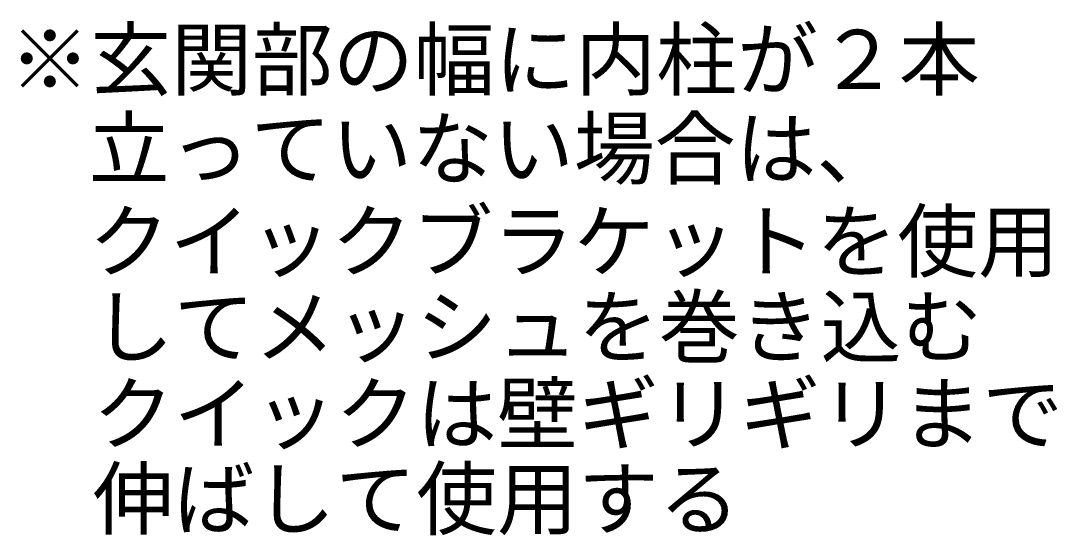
# Model space of a CAD drawing. Units: millimetres at full size, sheet at 1:100. Extents: x -21000 to 21000, y -14850 to 14850.
# Drawn here: x -437 to 4692, y -562 to 1985 of the extents above; entities that cross this region are included whole.
import ezdxf
from ezdxf.enums import TextEntityAlignment as Align

# ---------------------------------------------------------------- set-up
doc = ezdxf.new("R2010")
doc.units = ezdxf.units.MM
doc.header["$LTSCALE"] = 100
doc.layers.add('F-0', color=7, linetype='Continuous', lineweight=18)
doc.styles.add('ＭＳ ゴシック', font='')
doc.styles.get('ＭＳ ゴシック').set_extended_font_data('MS Gothic')

msp = doc.modelspace()

# ---------------------------------------------------------------- texts
at = {"layer": 'F-0', "style": 'ＭＳ ゴシック'}
for s, p in [('※玄関部の幅に内柱が２本', (-492.6, 1558.1)), ('立っていない場合は、', (-100.5, 1117.8)), ('クイックブラケットを使用', (-100.5, 658.3)), ('してメッシュを巻き込む', (-80.1, 235.6)), ('クイックは壁ギリギリまで', (-80.1, -194.5)), ('伸ばして使用する', (-80.1, -615.8))]:
    msp.add_text(s, height=293.3, dxfattribs=at).set_placement(p, align=Align.BOTTOM_LEFT)

doc.saveas('drawing.dxf')
